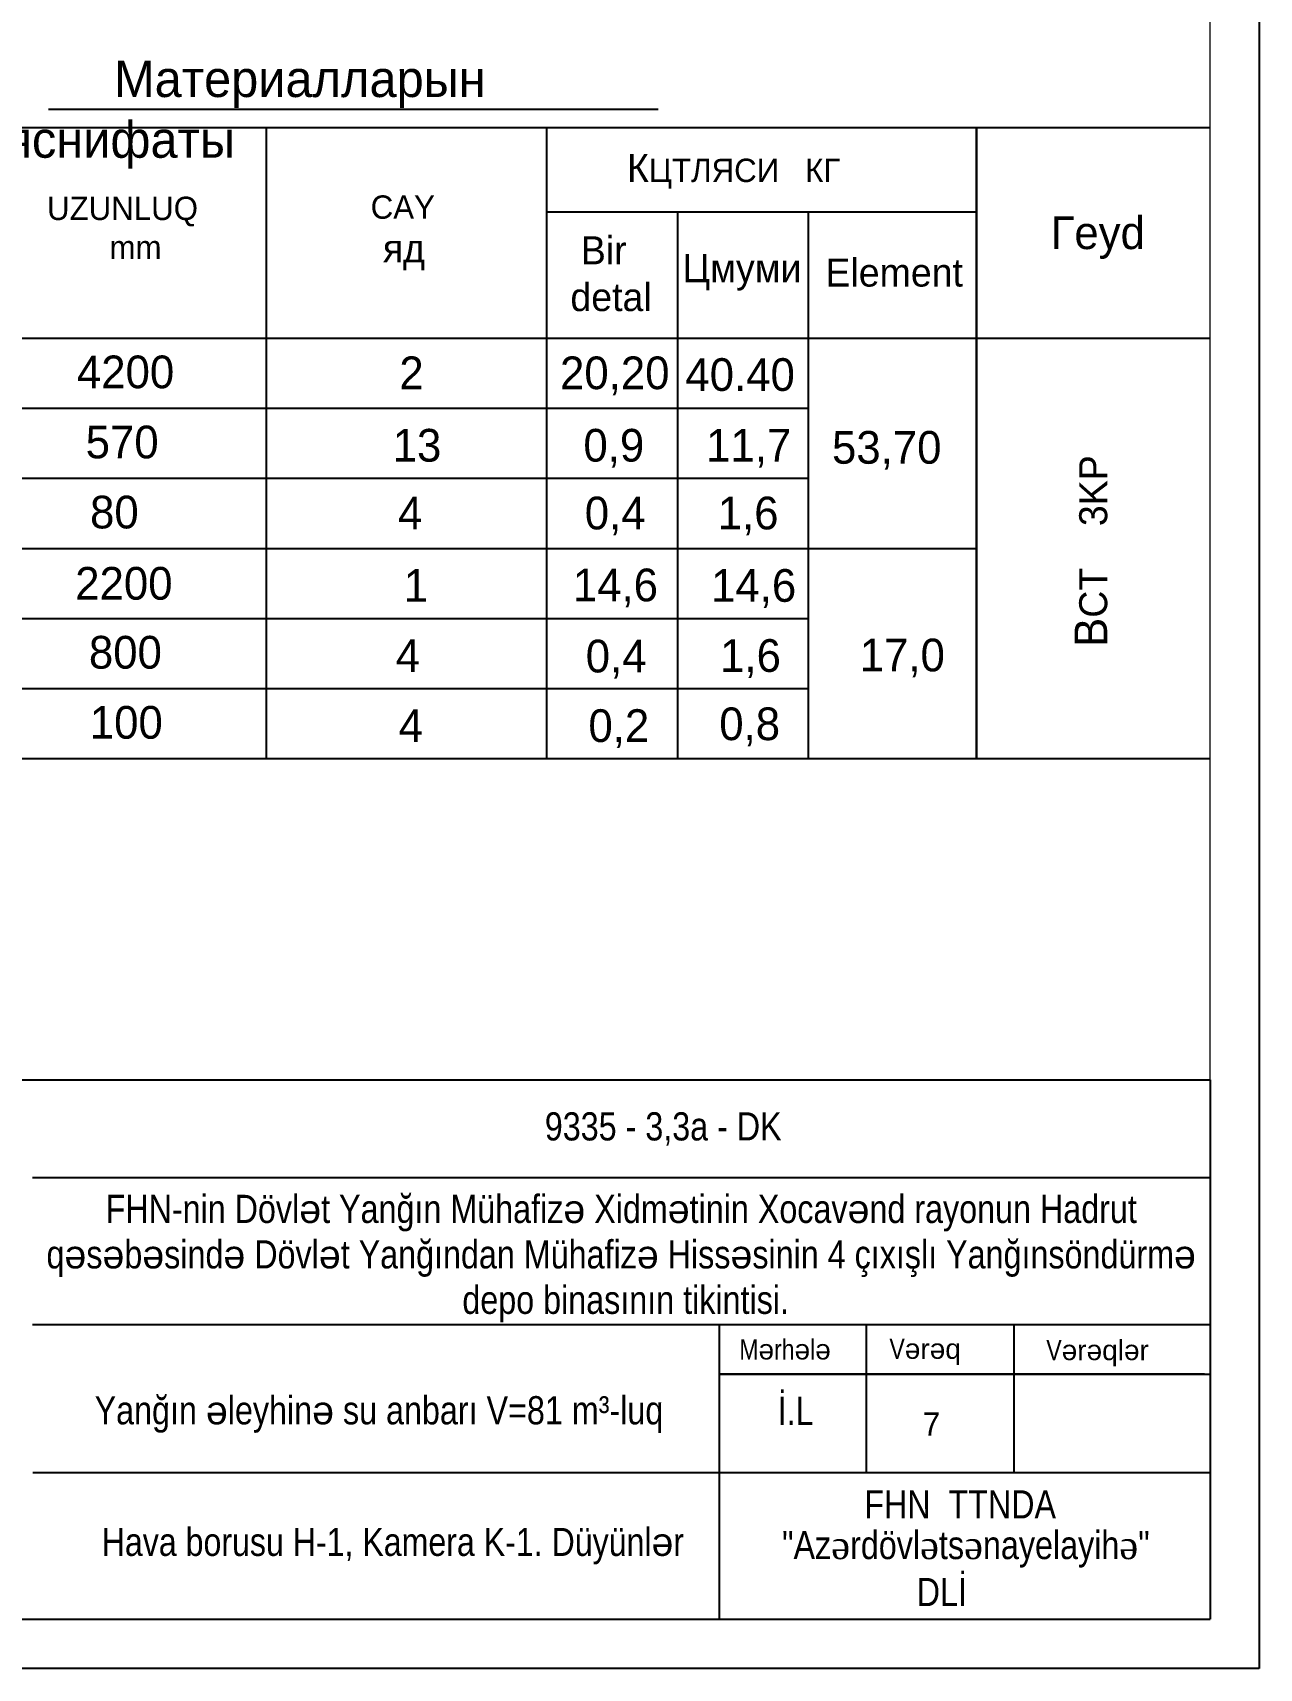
# Model space of a CAD drawing. Header units: millimetres. Extents: x 1067644 to 1117794, y -913136 to -692535.
# Drawn here: x 1104671 to 1117794, y -913136 to -895634 of the extents above; entities that cross this region are included whole.
import ezdxf

# ---------------------------------------------------------------- set-up
doc = ezdxf.new("R2010")
doc.units = ezdxf.units.MM
for name, color, linetype, lineweight in [('0_Ном._пера__7', 7, 'Continuous', 60), ('Layer3', 7, 'Continuous', 13), ('перегородка_Ном._пера__1', 7, 'Continuous', 15)]:
    doc.layers.add(name, color=color, linetype=linetype, lineweight=lineweight)
doc.styles.get("Standard").update_dxf_attribs({"font": 'a3ar(la).ttf'})
doc.styles.add('style6', font='ARIALN.TTF', dxfattribs={"height": 300})

# ---------------------------------------------------------------- blocks, each defined once
blk = doc.blocks.new('ntnntyht')
at = {"lineweight": 25}
for p, q in [((2003567, -20955), (2003567, -50629)), ((2003567, -50629), (1961564, -50629))]:
    blk.add_line(p, q, dxfattribs=at)
at = {"lineweight": 5, "ltscale": 15}
for p, q in [((2003045, -50106), (2003045, -21477)), ((2003045, -44361), (2003045, -44361))]:
    blk.add_line(p, q, dxfattribs=at)
at = {"lineweight": 25, "ltscale": 15}
for p, q in [((1983715, -44361), (2003045, -44361)), ((2003045, -44361), (2003045, -50106)), ((1990507, -45402), (2003046, -45402)), ((1990507, -46969), (2003044, -46969)), ((1997821, -50106), (1997821, -46964)), ((1999383, -46975), (1999383, -48543)), ((2000954, -46972), (2000954, -48538)), ((2002983, -47496), (1997821, -47496)), ((1997821, -47496), (2003045, -47496)), ((1990511, -48542), (2003038, -48542)), ((1963654, -50106), (2003045, -50106))]:
    blk.add_line(p, q, dxfattribs=at)
at = {"lineweight": 25, "attachment_point": 1, "style": 'style6'}
for s, insert, char_height, width in [('M{\\fArial|b0|i0|c0|p34;ə}rh{\\fArial|b0|i0|c0|p34;ə}l{\\fArial|b0|i0|c0|p34;ə}', (1998032, -47127), 213.61, 6455.66), ('V{\\fArial|b0|i0|c0|p34;ə\\fArial|b0|i0|c238|p34;r\\fArial|b0|i0|c0|p34;ə\\fArial|b0|i0|c238|p34;q}', (1999630, -47120), 213.61, 6455.66), ('V{\\fArial|b0|i0|c0|p34;ə\\fArial|b0|i0|c238|p34;r\\fArial|b0|i0|c0|p34;ə\\fArial|b0|i0|c238|p34;ql\\fArial|b0|i0|c0|p34;ə\\fArial|b0|i0|c238|p34;r}', (2001300, -47134), 213.615, 6455.66), ('{\\fArial Narrow|b0|i0|c238|p34;İ}.L{\\fArial Narrow|b0|i0|c186|p34;      }', (1998440, -47738), 300, 10555.18)]:
    blk.add_mtext(s, dxfattribs=dict(at, insert=insert, char_height=char_height, width=width))
at = {"insert": (1991168, -47731), "char_height": 300, "attachment_point": 1, "style": 'style6'}
blk.add_mtext_dynamic_manual_height_columns('Yan{\\fArial Narrow|b0|i0|c238|p34;ğı}n {\\fArial|b0|i0|c238|p34;ə}leyhin{\\fArial|b0|i0|c238|p34;ə} su anbar{\\fArial Narrow|b0|i0|c238|p34;ı} {\\fArial Narrow|b0|i0|c238|p34;V=81} m³{\\fArial Narrow|b0|i0|c238|p34;-luq }', width=9709.14, gutter_width=1, heights=[0], dxfattribs=at)
at = {"ltscale": 15, "insert": (1998979, -48733), "char_height": 300, "attachment_point": 1, "style": 'style6'}
blk.add_mtext('  {\\fArial Narrow|b0|i0|c238|p34;  FHN  TTNDA}', dxfattribs=at)
at = {"lineweight": 25, "ltscale": 15, "insert": (1998487, -49166), "char_height": 300, "width": 9056.29, "attachment_point": 1, "style": 'style6'}
blk.add_mtext('"Az{\\fTimes New Roman|b0|i0|c238|p18;ə}rdövl{\\fTimes New Roman|b0|i0|c238|p18;ə}ts{\\fTimes New Roman|b0|i0|c238|p18;ə}nayelayih{\\fTimes New Roman|b0|i0|c238|p18;ə}"\\P               DL{\\fArial Narrow|b0|i0|c238|p34;İ}', dxfattribs=at)
at = {"layer": '0_Ном._пера__7', "linetype": 'Continuous', "insert": (1996774, -46266), "char_height": 300, "width": 13566.31, "attachment_point": 5, "line_spacing_factor": 0.967685, "style": 'style6'}
blk.add_mtext('{\\fArial Narrow|b0|i0|c238|p34;FHN-nin Dövl\\fArial|b0|i0|c238|p38;ə\\fArial Narrow|b0|i0|c238|p34;t Yanğın Mühafiz\\fArial|b0|i0|c238|p38;ə\\fArial Narrow|b0|i0|c238|p34; Xidm\\fArial|b0|i0|c238|p38;ə\\fArial Narrow|b0|i0|c238|p34;tinin} {\\fArial Narrow|b0|i0|c238|p34;Xocav\\fArial|b0|i0|c238|p38;ə\\fArial Narrow|b0|i0|c238|p34;nd rayonun Hadrut\\Pq\\fArial|b0|i0|c238|p38;ə\\fArial Narrow|b0|i0|c238|p34;s\\fArial|b0|i0|c238|p38;ə\\fArial Narrow|b0|i0|c238|p34;b\\fArial|b0|i0|c238|p38;ə\\fArial Narrow|b0|i0|c238|p34;sind\\fArial|b0|i0|c238|p38;ə\\fArial Narrow|b0|i0|c238|p34; Dövl\\fArial|b0|i0|c238|p38;ə\\fArial Narrow|b0|i0|c238|p34;t Yanğından Mühafiz\\fArial|b0|i0|c238|p38;ə\\fArial Narrow|b0|i0|c238|p34; Hiss\\fArial|b0|i0|c238|p38;ə\\fArial Narrow|b0|i0|c238|p34;sinin 4 çıxışlı Yanğınsöndürm\\fArial|b0|i0|c238|p38;ə\\fArial Narrow|b0|i0|c238|p34;\\P depo binasının} {\\fArial Narrow|b0|i0|c238|p34;tikintisi}.', dxfattribs=at)
at = {"layer": 'перегородка_Ном._пера__1', "linetype": 'Continuous', "insert": (1995961, -44708), "char_height": 300, "attachment_point": 1, "style": 'style6'}
blk.add_mtext('{\\fArial Narrow|b0|i0|c238|p34;9335} -{\\fArial Narrow|b0|i0|c238|p34; 3,3a }- DK', dxfattribs=at)

msp = doc.modelspace()

# ---------------------------------------------------------------- linework, layer by layer
at = {"color": 0}
for p, q in [((1104838.701, -896451.493), (1111362.889, -896451.493)), ((1107169.044, -896652.091), (1107169.044, -903402.091)), ((1110169.044, -896652.091), (1110169.044, -903402.091)), ((1111569.044, -897550.956), (1111569.044, -903402.091)), ((1112969.044, -897550.956), (1112969.044, -903402.091))]:
    msp.add_line(p, q, dxfattribs=at)
at = {"color": 0, "lineweight": 25}
msp.add_line((1117269.044, -896652.091), (1099569.044, -896652.091), dxfattribs=at)
at = {"color": 0, "lineweight": 25, "ltscale": 0.5}
for p, q in [((1114769.044, -896652.091), (1114769.044, -903402.091)), ((1114769.044, -903402.091), (1114769.044, -896652.091)), ((1114769.044, -897402.091), (1114769.044, -903402.091)), ((1114769.044, -903402.091), (1114769.044, -897402.091)), ((1110169.044, -897550.956), (1114769.044, -897550.956)), ((1099569.044, -898902.091), (1117269.044, -898902.091)), ((1100369.044, -899652.091), (1112969.044, -899652.091)), ((1100369.044, -900402.091), (1112969.044, -900402.091)), ((1099569.044, -901152.091), (1114769.044, -901152.091)), ((1100369.044, -901902.091), (1112969.044, -901902.091)), ((1100369.044, -902652.091), (1112969.044, -902652.091)), ((1099569.044, -903402.091), (1117269.044, -903402.091)), ((1099569.044, -903402.091), (1114769.044, -903402.091))]:
    msp.add_line(p, q, dxfattribs=at)

# ---------------------------------------------------------------- block references
at = {"color": 3, "xscale": 1.004925508461463, "yscale": 1.004925508461463, "zscale": 1.004925508461463}
msp.add_blockref('ntnntyht', (-895641.897, -862258.006), dxfattribs=at)

# ---------------------------------------------------------------- texts
at = {"color": 0, "ltscale": 0.5, "char_height": 350, "attachment_point": 1}
for s, insert, width in [('{\\fArial|b0|i0|c0|p32;^I\\fA3 Times AzLat|b0|i0|c204|p18;\\H1.114x;Материалларын  тяснифаты}', (1104141.692, -895932.539), 7443.33333), ('4200', (1105144.239, -899088.824), 4935.19589), ('2', (1108593.706, -899098.93), 4935.19589), ('20,20', (1110312.94, -899098.93), 4935.19589), ('40.40', (1111653.834, -899117.221), 4935.19589), ('570', (1105237.932, -899838.824), 4935.19589), ('13', (1108522.32, -899873.91), 4935.19589), ('0,9', (1110563.292, -899873.91), 4935.19589), ('11,7', (1111876.335, -899873.91), 4935.19589), ('53,70', (1113222.634, -899896.219), 4935.19589), ('80', (1105284.776, -900588.824), 4935.19589), ('4', (1108579.556, -900598.93), 4935.19589), ('0,4', (1110577.704, -900599.028), 4935.19589), ('1,6', (1111999.895, -900598.93), 4935.19589), ('2200', (1105126.206, -901351.208), 4935.19589), ('1', (1108641.292, -901373.91), 4935.19589), ('14,6', (1110450.072, -901368.713), 4935.19589), ('14,6', (1111928.986, -901373.91), 4935.19589), ('800', (1105272.383, -902088.824), 4935.19589), ('4', (1108555.484, -902123.91), 4935.19589), ('0,4', (1110587.924, -902129.75), 4935.19589), ('1,6', (1112025.562, -902123.91), 4935.19589), ('17,0', (1113519.278, -902118.334), 4935.19589), ('100', (1105282.239, -902838.824), 4935.19589), ('4', (1108587.135, -902873.91), 4935.19589), ('0,2', (1110616.867, -902873.91), 4935.19589), ('0,8', (1112016.601, -902854.366), 4935.19589)]:
    msp.add_mtext(s, dxfattribs=dict(at, insert=insert, width=width))
at = {"color": 0, "lineweight": 25, "ltscale": 0.5, "char_height": 300, "attachment_point": 1}
for s, insert, width in [('  К{\\H0.8333x;ЦТЛЯСИ   КГ}', (1110806.833, -896932.11), 8155.0734), ('  {\\H0.8333x;UZUNLUQ} \\P        {\\H0.8333x;mm}', (1104601.431, -897389.045), 8155.0734), (' {\\H0.8333x; СAY} \\P   яд', (1108082.625, -897375.195), 8155.0734), ('{\\H1.167x;Г\\H0.9997x;ey\\H1x;d}', (1115562.183, -897599.529), 5223.4933), (' Bir \\Pdetal', (1110424.052, -897813.053), 5223.4933), ('Цмуми', (1111622.748, -898003.901), 5223.4933), ('Element', (1113152.351, -898051.034), 5223.4933)]:
    msp.add_mtext(s, dxfattribs=dict(at, insert=insert, width=width))
at = {"color": 0, "ltscale": 0.5, "insert": (1115817.446, -902206.685), "char_height": 350, "width": 4935.19589, "attachment_point": 1, "rotation": 90}
msp.add_mtext('B{\\H0.8571x;CT    3KP}', dxfattribs=at)
at = {"layer": 'Layer3', "color": 0, "lineweight": 25, "attachment_point": 1}
for s, insert, char_height, width in [('         7', (1113358.931, -910397.302), 250, 5710.48027), ('{\\fArial Narrow|b0|i0|c0|p34; Hava borusu H-1, Kamera K-1. Düyünl\\fArial|b0|i0|c238|p34;ə\\fArial Narrow|b0|i0|c0|p34;r}', (1105314.108, -911633.481), 300, 7423.62436)]:
    msp.add_mtext(s, dxfattribs=dict(at, insert=insert, char_height=char_height, width=width))

doc.saveas('drawing.dxf')
